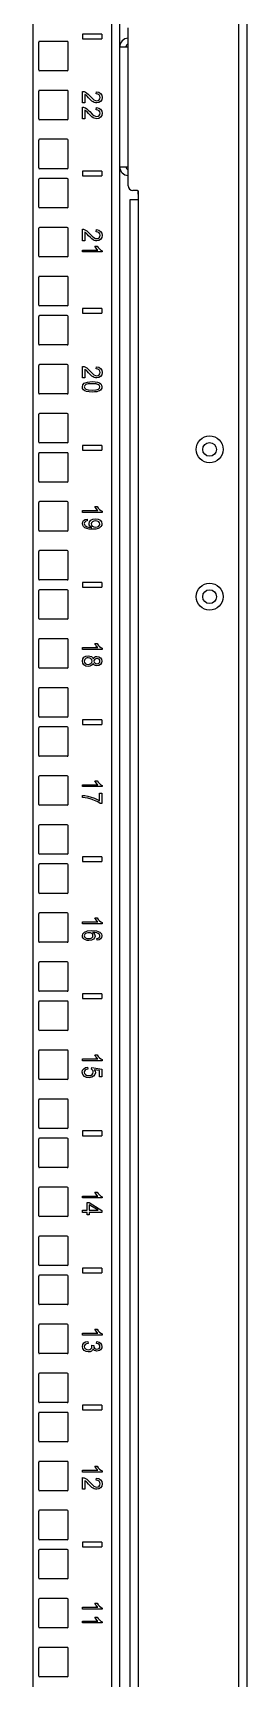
# Model space of a CAD drawing. Extents: x 8 to 102, y 11 to 162.
# Drawn here: x 28.77 to 31.51, y 32.18 to 53.18 of the extents above; entities that cross this region are included whole.
import ezdxf

# ---------------------------------------------------------------- set-up
doc = ezdxf.new("R2010")
doc.units = 0
doc.header["$MEASUREMENT"] = 0
doc.layers.add('TFR-TRI3', color=7, linetype='CONTINUOUS')

msp = doc.modelspace()

# ---------------------------------------------------------------- linework, layer by layer
at = {"layer": 'TFR-TRI3', "color": 113, "linetype": 'CONTINUOUS'}
for p, q in [((31.506, 11.26), (31.506, 107.017)), ((31.397, 104.587), (31.397, 13.694)), ((29.986, 51.23), (29.986, 53.245)), ((30.034, 51.05), (30.006, 51.05)), ((30.006, 51.05), (30.006, 14.56)), ((30.104, 51.05), (30.034, 51.05)), ((30.104, 51.17), (30.046, 51.17)), ((30.106, 51.05), (30.104, 51.05)), ((30.109, 51.052), (30.106, 51.05)), ((30.112, 51.054), (30.109, 51.052)), ((30.114, 51.057), (30.112, 51.054)), ((30.114, 51.16), (30.114, 51.06)), ((30.114, 51.06), (30.114, 14.55)), ((30.114, 51.06), (30.114, 51.057))]:
    msp.add_line(p, q, dxfattribs=at)
at = {"layer": 'TFR-TRI3', "color": 215, "linetype": 'CONTINUOUS'}
for p, q in [((28.768, 105.712), (28.768, 13.903)), ((29.773, 105.712), (29.773, 13.903)), ((29.878, 13.903), (29.878, 105.712)), ((28.843, 52.708), (28.843, 53.063)), ((28.844, 52.708), (28.844, 53.063)), ((29.208, 53.073), (28.853, 53.073)), ((29.218, 52.708), (29.218, 53.063)), ((29.208, 52.698), (28.853, 52.698)), ((28.843, 52.083), (28.843, 52.438)), ((28.844, 52.083), (28.844, 52.438)), ((29.208, 52.448), (28.853, 52.448)), ((29.218, 52.083), (29.218, 52.438)), ((29.208, 52.073), (28.853, 52.073)), ((28.843, 51.458), (28.843, 51.813)), ((28.844, 51.458), (28.844, 51.813)), ((29.208, 51.823), (28.853, 51.823)), ((29.218, 51.458), (29.218, 51.813)), ((28.843, 50.958), (28.843, 51.313)), ((28.844, 50.958), (28.844, 51.313)), ((29.208, 51.448), (28.853, 51.448)), ((29.208, 51.323), (28.853, 51.323)), ((29.218, 50.958), (29.218, 51.313)), ((29.208, 50.948), (28.853, 50.948)), ((28.843, 50.333), (28.843, 50.688)), ((28.844, 50.333), (28.844, 50.688)), ((29.208, 50.698), (28.853, 50.698)), ((29.218, 50.333), (29.218, 50.688)), ((29.208, 50.323), (28.853, 50.323)), ((28.843, 49.708), (28.843, 50.063)), ((28.844, 49.708), (28.844, 50.063)), ((29.208, 50.073), (28.853, 50.073)), ((29.218, 49.708), (29.218, 50.063)), ((28.843, 49.208), (28.843, 49.563)), ((28.844, 49.208), (28.844, 49.563)), ((29.208, 49.698), (28.853, 49.698)), ((29.208, 49.573), (28.853, 49.573)), ((29.218, 49.208), (29.218, 49.563)), ((29.208, 49.198), (28.853, 49.198)), ((28.843, 48.583), (28.843, 48.938)), ((28.844, 48.583), (28.844, 48.938)), ((29.208, 48.948), (28.853, 48.948)), ((29.218, 48.583), (29.218, 48.938)), ((29.208, 48.573), (28.853, 48.573)), ((28.843, 47.958), (28.843, 48.313)), ((28.844, 47.958), (28.844, 48.313)), ((29.208, 48.323), (28.853, 48.323)), ((29.218, 47.958), (29.218, 48.313)), ((29.208, 47.948), (28.853, 47.948)), ((28.843, 47.458), (28.843, 47.813)), ((28.844, 47.458), (28.844, 47.813)), ((29.208, 47.823), (28.853, 47.823)), ((29.218, 47.458), (29.218, 47.813)), ((29.208, 47.448), (28.853, 47.448)), ((28.843, 46.833), (28.843, 47.188)), ((28.844, 46.833), (28.844, 47.188)), ((29.208, 47.198), (28.853, 47.198)), ((29.218, 46.833), (29.218, 47.188)), ((29.208, 46.823), (28.853, 46.823)), ((28.843, 46.208), (28.843, 46.563)), ((28.844, 46.208), (28.844, 46.563)), ((29.208, 46.573), (28.853, 46.573)), ((29.218, 46.208), (29.218, 46.563)), ((28.843, 45.708), (28.843, 46.063)), ((28.844, 45.708), (28.844, 46.063)), ((29.208, 46.198), (28.853, 46.198)), ((29.208, 46.073), (28.853, 46.073)), ((29.218, 45.708), (29.218, 46.063)), ((29.208, 45.698), (28.853, 45.698)), ((28.843, 45.083), (28.843, 45.438)), ((28.844, 45.083), (28.844, 45.438)), ((29.208, 45.448), (28.853, 45.448)), ((29.218, 45.083), (29.218, 45.438)), ((29.208, 45.073), (28.853, 45.073)), ((28.843, 44.458), (28.843, 44.813)), ((28.844, 44.458), (28.844, 44.813)), ((29.208, 44.823), (28.853, 44.823)), ((29.218, 44.458), (29.218, 44.813)), ((28.843, 43.958), (28.843, 44.313)), ((28.844, 43.958), (28.844, 44.313)), ((29.208, 44.448), (28.853, 44.448)), ((29.208, 44.323), (28.853, 44.323)), ((29.218, 43.958), (29.218, 44.313)), ((29.208, 43.948), (28.853, 43.948)), ((28.843, 43.333), (28.843, 43.688)), ((28.844, 43.333), (28.844, 43.688)), ((29.208, 43.698), (28.853, 43.698)), ((29.218, 43.333), (29.218, 43.688)), ((29.208, 43.323), (28.853, 43.323)), ((28.843, 42.708), (28.843, 43.063)), ((28.844, 42.708), (28.844, 43.063)), ((29.208, 43.073), (28.853, 43.073)), ((29.218, 42.708), (29.218, 43.063)), ((29.208, 42.698), (28.853, 42.698)), ((28.843, 42.208), (28.843, 42.563)), ((28.844, 42.208), (28.844, 42.563)), ((29.208, 42.573), (28.853, 42.573)), ((29.218, 42.208), (29.218, 42.563)), ((29.208, 42.198), (28.853, 42.198)), ((28.843, 41.583), (28.843, 41.938)), ((28.844, 41.583), (28.844, 41.938)), ((29.208, 41.948), (28.853, 41.948)), ((29.218, 41.583), (29.218, 41.938)), ((29.208, 41.573), (28.853, 41.573)), ((28.843, 40.958), (28.843, 41.313)), ((28.844, 40.958), (28.844, 41.313)), ((29.208, 41.323), (28.853, 41.323)), ((29.218, 40.958), (29.218, 41.313)), ((28.843, 40.458), (28.843, 40.813)), ((28.844, 40.458), (28.844, 40.813)), ((29.208, 40.948), (28.853, 40.948)), ((29.208, 40.823), (28.853, 40.823)), ((29.218, 40.458), (29.218, 40.813)), ((29.208, 40.448), (28.853, 40.448)), ((28.843, 39.833), (28.843, 40.188)), ((28.844, 39.833), (28.844, 40.188)), ((29.208, 40.198), (28.853, 40.198)), ((29.218, 39.833), (29.218, 40.188)), ((29.208, 39.823), (28.853, 39.823)), ((28.843, 39.208), (28.843, 39.563)), ((28.844, 39.208), (28.844, 39.563)), ((29.208, 39.573), (28.853, 39.573)), ((29.218, 39.208), (29.218, 39.563)), ((28.843, 38.708), (28.843, 39.063)), ((28.844, 38.708), (28.844, 39.063)), ((29.208, 39.198), (28.853, 39.198)), ((29.208, 39.073), (28.853, 39.073)), ((29.218, 38.708), (29.218, 39.063)), ((29.208, 38.698), (28.853, 38.698)), ((28.843, 38.083), (28.843, 38.438)), ((28.844, 38.083), (28.844, 38.438)), ((29.208, 38.448), (28.853, 38.448)), ((29.218, 38.083), (29.218, 38.438)), ((29.208, 38.073), (28.853, 38.073)), ((28.843, 37.458), (28.843, 37.813)), ((28.844, 37.458), (28.844, 37.813)), ((29.208, 37.823), (28.853, 37.823)), ((29.218, 37.458), (29.218, 37.813)), ((29.208, 37.448), (28.853, 37.448)), ((28.843, 36.958), (28.843, 37.313)), ((28.844, 36.958), (28.844, 37.313)), ((29.208, 37.323), (28.853, 37.323)), ((29.218, 36.958), (29.218, 37.313)), ((29.208, 36.948), (28.853, 36.948)), ((28.843, 36.333), (28.843, 36.688)), ((28.844, 36.333), (28.844, 36.688)), ((29.208, 36.698), (28.853, 36.698)), ((29.218, 36.333), (29.218, 36.688)), ((29.208, 36.323), (28.853, 36.323)), ((28.843, 35.708), (28.843, 36.063)), ((28.844, 35.708), (28.844, 36.063)), ((29.208, 36.073), (28.853, 36.073)), ((29.218, 35.708), (29.218, 36.063)), ((28.843, 35.208), (28.843, 35.563)), ((28.844, 35.208), (28.844, 35.563)), ((29.208, 35.698), (28.853, 35.698)), ((29.208, 35.573), (28.853, 35.573)), ((29.218, 35.208), (29.218, 35.563)), ((29.208, 35.198), (28.853, 35.198)), ((28.843, 34.583), (28.843, 34.938)), ((28.844, 34.583), (28.844, 34.938)), ((29.208, 34.948), (28.853, 34.948)), ((29.218, 34.583), (29.218, 34.938)), ((29.208, 34.573), (28.853, 34.573)), ((28.843, 33.958), (28.843, 34.313)), ((28.844, 33.958), (28.844, 34.313)), ((29.208, 34.323), (28.853, 34.323)), ((29.218, 33.958), (29.218, 34.313)), ((28.843, 33.458), (28.843, 33.813)), ((28.844, 33.458), (28.844, 33.813)), ((29.208, 33.948), (28.853, 33.948)), ((29.208, 33.823), (28.853, 33.823)), ((29.218, 33.458), (29.218, 33.813)), ((29.208, 33.448), (28.853, 33.448)), ((28.843, 32.833), (28.843, 33.188)), ((28.844, 32.833), (28.844, 33.188)), ((29.208, 33.198), (28.853, 33.198)), ((29.218, 32.833), (29.218, 33.188)), ((29.208, 32.823), (28.853, 32.823)), ((28.843, 32.208), (28.843, 32.563)), ((28.844, 32.208), (28.844, 32.563)), ((29.208, 32.573), (28.853, 32.573)), ((29.218, 32.208), (29.218, 32.563)), ((29.208, 32.198), (28.853, 32.198))]:
    msp.add_line(p, q, dxfattribs=at)
at = {"layer": 'TFR-TRI3', "color": 3, "linetype": 'CONTINUOUS'}
for p, q in [((29.401, 53.165), (29.401, 53.105)), ((29.651, 53.165), (29.401, 53.165)), ((29.651, 53.165), (29.651, 53.105)), ((29.401, 53.105), (29.651, 53.105)), ((29.402, 52.287), (29.402, 52.435)), ((29.402, 52.435), (29.413, 52.434)), ((29.413, 52.434), (29.423, 52.432)), ((29.423, 52.432), (29.44, 52.425)), ((29.431, 52.397), (29.431, 52.287)), ((29.44, 52.392), (29.431, 52.397)), ((29.44, 52.425), (29.456, 52.414)), ((29.448, 52.385), (29.44, 52.392)), ((29.46, 52.374), (29.448, 52.385)), ((29.456, 52.414), (29.474, 52.398)), ((29.479, 52.353), (29.46, 52.374)), ((29.474, 52.398), (29.494, 52.378)), ((29.504, 52.328), (29.479, 52.353)), ((29.494, 52.378), (29.524, 52.347)), ((29.523, 52.311), (29.504, 52.328)), ((29.539, 52.3), (29.523, 52.311)), ((29.524, 52.347), (29.547, 52.328)), ((29.553, 52.292), (29.539, 52.3)), ((29.547, 52.328), (29.566, 52.318)), ((29.568, 52.288), (29.553, 52.292)), ((29.566, 52.318), (29.583, 52.315)), ((29.577, 52.402), (29.58, 52.43)), ((29.598, 52.398), (29.577, 52.402)), ((29.58, 52.43), (29.611, 52.423)), ((29.583, 52.315), (29.6, 52.318)), ((29.61, 52.292), (29.583, 52.287)), ((29.613, 52.389), (29.598, 52.398)), ((29.6, 52.318), (29.614, 52.327)), ((29.632, 52.306), (29.61, 52.292)), ((29.611, 52.423), (29.634, 52.408)), ((29.623, 52.375), (29.613, 52.389)), ((29.614, 52.327), (29.624, 52.34)), ((29.627, 52.358), (29.623, 52.375)), ((29.624, 52.34), (29.627, 52.358)), ((29.647, 52.328), (29.632, 52.306)), ((29.634, 52.408), (29.647, 52.386)), ((29.647, 52.386), (29.652, 52.357)), ((29.652, 52.357), (29.647, 52.328)), ((29.431, 52.287), (29.402, 52.287)), ((29.402, 52.085), (29.402, 52.234)), ((29.402, 52.234), (29.413, 52.233)), ((29.431, 52.085), (29.402, 52.085)), ((29.413, 52.233), (29.423, 52.23)), ((29.423, 52.23), (29.44, 52.223)), ((29.44, 52.19), (29.431, 52.195)), ((29.431, 52.195), (29.431, 52.085)), ((29.44, 52.223), (29.456, 52.212)), ((29.448, 52.184), (29.44, 52.19)), ((29.46, 52.172), (29.448, 52.184)), ((29.456, 52.212), (29.474, 52.197)), ((29.479, 52.152), (29.46, 52.172)), ((29.474, 52.197), (29.494, 52.176)), ((29.504, 52.126), (29.479, 52.152)), ((29.494, 52.176), (29.524, 52.145)), ((29.523, 52.109), (29.504, 52.126)), ((29.539, 52.098), (29.523, 52.109)), ((29.524, 52.145), (29.547, 52.127)), ((29.553, 52.091), (29.539, 52.098)), ((29.547, 52.127), (29.566, 52.117)), ((29.568, 52.087), (29.553, 52.091)), ((29.566, 52.117), (29.583, 52.114)), ((29.583, 52.287), (29.568, 52.288)), ((29.583, 52.085), (29.568, 52.087)), ((29.577, 52.2), (29.58, 52.228)), ((29.598, 52.197), (29.577, 52.2)), ((29.58, 52.228), (29.611, 52.221)), ((29.583, 52.114), (29.6, 52.117)), ((29.61, 52.09), (29.583, 52.085)), ((29.613, 52.188), (29.598, 52.197)), ((29.6, 52.117), (29.614, 52.126)), ((29.632, 52.104), (29.61, 52.09)), ((29.611, 52.221), (29.634, 52.206)), ((29.623, 52.174), (29.613, 52.188)), ((29.614, 52.126), (29.624, 52.139)), ((29.627, 52.156), (29.623, 52.174)), ((29.624, 52.139), (29.627, 52.156)), ((29.647, 52.127), (29.632, 52.104)), ((29.634, 52.206), (29.647, 52.184)), ((29.647, 52.184), (29.652, 52.155)), ((29.652, 52.155), (29.647, 52.127)), ((29.651, 51.415), (29.401, 51.415)), ((29.401, 51.415), (29.401, 51.355)), ((29.401, 51.355), (29.651, 51.355)), ((29.651, 51.415), (29.651, 51.355)), ((29.402, 50.675), (29.413, 50.674)), ((29.402, 50.527), (29.402, 50.675)), ((29.413, 50.674), (29.423, 50.672)), ((29.423, 50.672), (29.44, 50.665)), ((29.431, 50.637), (29.431, 50.527)), ((29.44, 50.632), (29.431, 50.637)), ((29.44, 50.665), (29.456, 50.654)), ((29.448, 50.625), (29.44, 50.632)), ((29.46, 50.614), (29.448, 50.625)), ((29.456, 50.654), (29.474, 50.638)), ((29.479, 50.593), (29.46, 50.614)), ((29.474, 50.638), (29.494, 50.618)), ((29.494, 50.618), (29.524, 50.587)), ((29.577, 50.642), (29.58, 50.67)), ((29.598, 50.638), (29.577, 50.642)), ((29.58, 50.67), (29.611, 50.663)), ((29.613, 50.629), (29.598, 50.638)), ((29.611, 50.663), (29.634, 50.648)), ((29.623, 50.615), (29.613, 50.629)), ((29.627, 50.598), (29.623, 50.615)), ((29.634, 50.648), (29.647, 50.626)), ((29.647, 50.626), (29.652, 50.597)), ((29.431, 50.527), (29.402, 50.527)), ((29.402, 50.385), (29.402, 50.41)), ((29.402, 50.41), (29.597, 50.41)), ((29.504, 50.568), (29.479, 50.593)), ((29.523, 50.551), (29.504, 50.568)), ((29.539, 50.54), (29.523, 50.551)), ((29.524, 50.587), (29.547, 50.568)), ((29.553, 50.532), (29.539, 50.54)), ((29.547, 50.568), (29.566, 50.558)), ((29.568, 50.528), (29.553, 50.532)), ((29.56, 50.461), (29.589, 50.461)), ((29.566, 50.448), (29.56, 50.461)), ((29.566, 50.558), (29.583, 50.555)), ((29.576, 50.434), (29.566, 50.448)), ((29.583, 50.527), (29.568, 50.528)), ((29.586, 50.421), (29.576, 50.434)), ((29.583, 50.555), (29.6, 50.558)), ((29.61, 50.532), (29.583, 50.527)), ((29.597, 50.41), (29.586, 50.421)), ((29.589, 50.461), (29.603, 50.441)), ((29.6, 50.558), (29.614, 50.567)), ((29.603, 50.441), (29.619, 50.424)), ((29.632, 50.546), (29.61, 50.532)), ((29.614, 50.567), (29.624, 50.58)), ((29.619, 50.424), (29.636, 50.41)), ((29.624, 50.58), (29.627, 50.598)), ((29.647, 50.568), (29.632, 50.546)), ((29.636, 50.41), (29.652, 50.401)), ((29.652, 50.597), (29.647, 50.568)), ((29.652, 50.401), (29.652, 50.385)), ((29.652, 50.385), (29.402, 50.385)), ((29.651, 49.665), (29.401, 49.665)), ((29.401, 49.665), (29.401, 49.605)), ((29.401, 49.605), (29.651, 49.605)), ((29.651, 49.665), (29.651, 49.605)), ((29.402, 48.777), (29.402, 48.925)), ((29.402, 48.925), (29.413, 48.924)), ((29.431, 48.777), (29.402, 48.777)), ((29.413, 48.924), (29.423, 48.922)), ((29.423, 48.922), (29.44, 48.915)), ((29.425, 48.71), (29.465, 48.725)), ((29.44, 48.882), (29.431, 48.887)), ((29.431, 48.887), (29.431, 48.777)), ((29.44, 48.915), (29.456, 48.904)), ((29.448, 48.875), (29.44, 48.882)), ((29.46, 48.864), (29.448, 48.875)), ((29.456, 48.904), (29.474, 48.888)), ((29.479, 48.843), (29.46, 48.864)), ((29.465, 48.725), (29.525, 48.73)), ((29.474, 48.888), (29.494, 48.868)), ((29.504, 48.818), (29.479, 48.843)), ((29.494, 48.868), (29.524, 48.837)), ((29.523, 48.801), (29.504, 48.818)), ((29.539, 48.79), (29.523, 48.801)), ((29.524, 48.837), (29.547, 48.818)), ((29.525, 48.73), (29.564, 48.728)), ((29.553, 48.782), (29.539, 48.79)), ((29.547, 48.818), (29.566, 48.808)), ((29.568, 48.778), (29.553, 48.782)), ((29.564, 48.728), (29.595, 48.723)), ((29.566, 48.808), (29.583, 48.805)), ((29.583, 48.777), (29.568, 48.778)), ((29.577, 48.892), (29.58, 48.92)), ((29.598, 48.888), (29.577, 48.892)), ((29.58, 48.92), (29.611, 48.913)), ((29.583, 48.805), (29.6, 48.808)), ((29.61, 48.782), (29.583, 48.777)), ((29.595, 48.723), (29.618, 48.713)), ((29.613, 48.879), (29.598, 48.888)), ((29.6, 48.808), (29.614, 48.817)), ((29.632, 48.796), (29.61, 48.782)), ((29.611, 48.913), (29.634, 48.898)), ((29.623, 48.865), (29.613, 48.879)), ((29.614, 48.817), (29.624, 48.83)), ((29.627, 48.848), (29.623, 48.865)), ((29.624, 48.83), (29.627, 48.848)), ((29.647, 48.818), (29.632, 48.796)), ((29.634, 48.898), (29.647, 48.876)), ((29.647, 48.876), (29.652, 48.847)), ((29.652, 48.847), (29.647, 48.818)), ((29.4, 48.663), (29.406, 48.69)), ((29.403, 48.643), (29.4, 48.663)), ((29.414, 48.626), (29.403, 48.643)), ((29.406, 48.69), (29.425, 48.71)), ((29.432, 48.613), (29.414, 48.626)), ((29.43, 48.679), (29.425, 48.663)), ((29.425, 48.663), (29.43, 48.647)), ((29.445, 48.692), (29.43, 48.679)), ((29.43, 48.647), (29.445, 48.634)), ((29.455, 48.604), (29.432, 48.613)), ((29.475, 48.701), (29.445, 48.692)), ((29.445, 48.634), (29.475, 48.625)), ((29.486, 48.598), (29.455, 48.604)), ((29.525, 48.704), (29.475, 48.701)), ((29.475, 48.625), (29.525, 48.622)), ((29.525, 48.597), (29.486, 48.598)), ((29.576, 48.701), (29.525, 48.704)), ((29.525, 48.622), (29.575, 48.625)), ((29.557, 48.598), (29.525, 48.597)), ((29.583, 48.601), (29.557, 48.598)), ((29.575, 48.625), (29.605, 48.634)), ((29.607, 48.691), (29.576, 48.701)), ((29.602, 48.607), (29.583, 48.601)), ((29.619, 48.614), (29.602, 48.607)), ((29.605, 48.634), (29.62, 48.647)), ((29.621, 48.679), (29.607, 48.691)), ((29.618, 48.713), (29.635, 48.7)), ((29.632, 48.623), (29.619, 48.614)), ((29.62, 48.647), (29.625, 48.664)), ((29.625, 48.664), (29.621, 48.679)), ((29.642, 48.634), (29.632, 48.623)), ((29.635, 48.7), (29.646, 48.684)), ((29.648, 48.648), (29.642, 48.634)), ((29.646, 48.684), (29.65, 48.663)), ((29.65, 48.663), (29.648, 48.648)), ((29.401, 47.915), (29.401, 47.855)), ((29.651, 47.915), (29.401, 47.915)), ((29.651, 47.915), (29.651, 47.855)), ((29.401, 47.855), (29.651, 47.855)), ((29.402, 47.085), (29.597, 47.085)), ((29.402, 47.06), (29.402, 47.085)), ((29.652, 47.06), (29.402, 47.06)), ((29.566, 47.123), (29.56, 47.136)), ((29.56, 47.136), (29.589, 47.136)), ((29.576, 47.109), (29.566, 47.123)), ((29.586, 47.096), (29.576, 47.109)), ((29.597, 47.085), (29.586, 47.096)), ((29.589, 47.136), (29.603, 47.116)), ((29.603, 47.116), (29.619, 47.099)), ((29.619, 47.099), (29.636, 47.085)), ((29.636, 47.085), (29.652, 47.076)), ((29.652, 47.076), (29.652, 47.06)), ((29.4, 46.918), (29.404, 46.94)), ((29.404, 46.897), (29.4, 46.918)), ((29.404, 46.94), (29.416, 46.957)), ((29.414, 46.879), (29.404, 46.897)), ((29.432, 46.864), (29.414, 46.879)), ((29.416, 46.957), (29.435, 46.97)), ((29.427, 46.93), (29.425, 46.918)), ((29.425, 46.918), (29.426, 46.907)), ((29.426, 46.907), (29.431, 46.897)), ((29.434, 46.94), (29.427, 46.93)), ((29.431, 46.897), (29.438, 46.89)), ((29.457, 46.854), (29.432, 46.864)), ((29.446, 46.947), (29.434, 46.94)), ((29.435, 46.97), (29.461, 46.976)), ((29.438, 46.89), (29.448, 46.883)), ((29.463, 46.952), (29.446, 46.947)), ((29.448, 46.883), (29.46, 46.878)), ((29.489, 46.847), (29.457, 46.854)), ((29.46, 46.878), (29.477, 46.874)), ((29.461, 46.976), (29.463, 46.952)), ((29.477, 46.874), (29.495, 46.871)), ((29.487, 46.919), (29.493, 46.942)), ((29.489, 46.904), (29.487, 46.919)), ((29.496, 46.891), (29.489, 46.904)), ((29.531, 46.845), (29.489, 46.847)), ((29.493, 46.942), (29.509, 46.962)), ((29.495, 46.871), (29.513, 46.87)), ((29.506, 46.879), (29.496, 46.891)), ((29.519, 46.87), (29.506, 46.879)), ((29.509, 46.962), (29.535, 46.975)), ((29.513, 46.87), (29.516, 46.87)), ((29.517, 46.929), (29.514, 46.913)), ((29.514, 46.913), (29.517, 46.897)), ((29.516, 46.87), (29.519, 46.87)), ((29.528, 46.942), (29.517, 46.929)), ((29.517, 46.897), (29.528, 46.884)), ((29.545, 46.951), (29.528, 46.942)), ((29.528, 46.884), (29.546, 46.876)), ((29.571, 46.847), (29.531, 46.845)), ((29.535, 46.975), (29.567, 46.979)), ((29.566, 46.954), (29.545, 46.951)), ((29.546, 46.876), (29.569, 46.873)), ((29.59, 46.951), (29.566, 46.954)), ((29.567, 46.979), (29.601, 46.975)), ((29.569, 46.873), (29.592, 46.876)), ((29.6, 46.854), (29.571, 46.847)), ((29.609, 46.941), (29.59, 46.951)), ((29.592, 46.876), (29.61, 46.884)), ((29.621, 46.864), (29.6, 46.854)), ((29.601, 46.975), (29.627, 46.961)), ((29.621, 46.928), (29.609, 46.941)), ((29.61, 46.884), (29.621, 46.897)), ((29.625, 46.912), (29.621, 46.928)), ((29.621, 46.897), (29.625, 46.912)), ((29.637, 46.879), (29.621, 46.864)), ((29.627, 46.961), (29.644, 46.94)), ((29.647, 46.896), (29.637, 46.879)), ((29.644, 46.94), (29.65, 46.915)), ((29.65, 46.915), (29.647, 46.896)), ((29.401, 46.165), (29.401, 46.105)), ((29.651, 46.165), (29.401, 46.165)), ((29.401, 46.105), (29.651, 46.105)), ((29.651, 46.165), (29.651, 46.105)), ((29.566, 45.373), (29.56, 45.386)), ((29.56, 45.386), (29.589, 45.386)), ((29.576, 45.359), (29.566, 45.373)), ((29.589, 45.386), (29.603, 45.366)), ((29.603, 45.366), (29.619, 45.349)), ((29.4, 45.162), (29.405, 45.19)), ((29.405, 45.135), (29.4, 45.162)), ((29.402, 45.31), (29.402, 45.335)), ((29.402, 45.335), (29.597, 45.335)), ((29.652, 45.31), (29.402, 45.31)), ((29.405, 45.19), (29.421, 45.211)), ((29.421, 45.211), (29.445, 45.225)), ((29.426, 45.173), (29.425, 45.162)), ((29.425, 45.162), (29.428, 45.146)), ((29.431, 45.184), (29.426, 45.173)), ((29.439, 45.193), (29.431, 45.184)), ((29.45, 45.199), (29.439, 45.193)), ((29.445, 45.225), (29.475, 45.23)), ((29.462, 45.203), (29.45, 45.199)), ((29.475, 45.204), (29.462, 45.203)), ((29.475, 45.23), (29.497, 45.227)), ((29.494, 45.201), (29.475, 45.204)), ((29.51, 45.192), (29.494, 45.201)), ((29.497, 45.227), (29.515, 45.22)), ((29.52, 45.179), (29.51, 45.192)), ((29.515, 45.22), (29.528, 45.207)), ((29.524, 45.163), (29.52, 45.179)), ((29.52, 45.146), (29.524, 45.163)), ((29.528, 45.207), (29.537, 45.191)), ((29.537, 45.191), (29.545, 45.204)), ((29.545, 45.204), (29.556, 45.214)), ((29.551, 45.176), (29.548, 45.162)), ((29.548, 45.162), (29.551, 45.149)), ((29.559, 45.187), (29.551, 45.176)), ((29.556, 45.214), (29.57, 45.22)), ((29.572, 45.193), (29.559, 45.187)), ((29.57, 45.22), (29.587, 45.221)), ((29.588, 45.196), (29.572, 45.193)), ((29.586, 45.346), (29.576, 45.359)), ((29.597, 45.335), (29.586, 45.346)), ((29.587, 45.221), (29.611, 45.217)), ((29.602, 45.193), (29.588, 45.196)), ((29.614, 45.186), (29.602, 45.193)), ((29.611, 45.217), (29.632, 45.205)), ((29.622, 45.176), (29.614, 45.186)), ((29.619, 45.349), (29.636, 45.335)), ((29.625, 45.163), (29.622, 45.176)), ((29.622, 45.15), (29.625, 45.163)), ((29.632, 45.205), (29.645, 45.187)), ((29.636, 45.335), (29.652, 45.326)), ((29.645, 45.187), (29.65, 45.163)), ((29.65, 45.163), (29.645, 45.139)), ((29.652, 45.326), (29.652, 45.31)), ((29.421, 45.114), (29.405, 45.135)), ((29.445, 45.1), (29.421, 45.114)), ((29.428, 45.146), (29.438, 45.132)), ((29.438, 45.132), (29.454, 45.124)), ((29.474, 45.095), (29.445, 45.1)), ((29.454, 45.124), (29.474, 45.121)), ((29.474, 45.121), (29.493, 45.124)), ((29.495, 45.098), (29.474, 45.095)), ((29.493, 45.124), (29.51, 45.133)), ((29.513, 45.105), (29.495, 45.098)), ((29.51, 45.133), (29.52, 45.146)), ((29.527, 45.117), (29.513, 45.105)), ((29.537, 45.134), (29.527, 45.117)), ((29.545, 45.12), (29.537, 45.134)), ((29.556, 45.111), (29.545, 45.12)), ((29.551, 45.149), (29.559, 45.139)), ((29.57, 45.105), (29.556, 45.111)), ((29.559, 45.139), (29.571, 45.132)), ((29.586, 45.104), (29.57, 45.105)), ((29.571, 45.132), (29.586, 45.129)), ((29.586, 45.129), (29.601, 45.132)), ((29.611, 45.108), (29.586, 45.104)), ((29.601, 45.132), (29.614, 45.139)), ((29.631, 45.12), (29.611, 45.108)), ((29.614, 45.139), (29.622, 45.15)), ((29.645, 45.139), (29.631, 45.12)), ((29.401, 44.415), (29.401, 44.355)), ((29.651, 44.415), (29.401, 44.415)), ((29.401, 44.355), (29.651, 44.355)), ((29.651, 44.415), (29.651, 44.355)), ((29.402, 43.585), (29.597, 43.585)), ((29.402, 43.56), (29.402, 43.585)), ((29.652, 43.56), (29.402, 43.56)), ((29.566, 43.623), (29.56, 43.636)), ((29.56, 43.636), (29.589, 43.636)), ((29.576, 43.609), (29.566, 43.623)), ((29.586, 43.596), (29.576, 43.609)), ((29.597, 43.585), (29.586, 43.596)), ((29.589, 43.636), (29.603, 43.616)), ((29.603, 43.616), (29.619, 43.599)), ((29.619, 43.599), (29.636, 43.585)), ((29.62, 43.477), (29.65, 43.477)), ((29.62, 43.377), (29.62, 43.477)), ((29.636, 43.585), (29.652, 43.576)), ((29.65, 43.477), (29.65, 43.345)), ((29.652, 43.576), (29.652, 43.56)), ((29.4, 43.449), (29.433, 43.446)), ((29.4, 43.423), (29.4, 43.449)), ((29.436, 43.419), (29.4, 43.423)), ((29.433, 43.446), (29.472, 43.439)), ((29.469, 43.413), (29.436, 43.419)), ((29.514, 43.401), (29.469, 43.413)), ((29.472, 43.439), (29.514, 43.428)), ((29.514, 43.428), (29.554, 43.413)), ((29.557, 43.384), (29.514, 43.401)), ((29.554, 43.413), (29.59, 43.396)), ((29.596, 43.365), (29.557, 43.384)), ((29.59, 43.396), (29.62, 43.377)), ((29.626, 43.345), (29.596, 43.365)), ((29.65, 43.345), (29.626, 43.345)), ((29.401, 42.665), (29.401, 42.605)), ((29.651, 42.665), (29.401, 42.665)), ((29.651, 42.665), (29.651, 42.605)), ((29.401, 42.605), (29.651, 42.605)), ((29.402, 41.81), (29.402, 41.835)), ((29.402, 41.835), (29.597, 41.835)), ((29.652, 41.81), (29.402, 41.81)), ((29.56, 41.886), (29.589, 41.886)), ((29.566, 41.873), (29.56, 41.886)), ((29.576, 41.859), (29.566, 41.873)), ((29.586, 41.846), (29.576, 41.859)), ((29.597, 41.835), (29.586, 41.846)), ((29.589, 41.886), (29.603, 41.866)), ((29.603, 41.866), (29.619, 41.849)), ((29.619, 41.849), (29.636, 41.835)), ((29.636, 41.835), (29.652, 41.826)), ((29.652, 41.826), (29.652, 41.81)), ((29.4, 41.656), (29.407, 41.683)), ((29.403, 41.64), (29.4, 41.656)), ((29.41, 41.625), (29.403, 41.64)), ((29.407, 41.683), (29.427, 41.704)), ((29.423, 41.613), (29.41, 41.625)), ((29.441, 41.603), (29.423, 41.613)), ((29.426, 41.667), (29.425, 41.656)), ((29.425, 41.656), (29.428, 41.643)), ((29.432, 41.676), (29.426, 41.667)), ((29.427, 41.704), (29.464, 41.718)), ((29.428, 41.643), (29.44, 41.631)), ((29.441, 41.684), (29.432, 41.676)), ((29.44, 41.631), (29.458, 41.623)), ((29.454, 41.691), (29.441, 41.684)), ((29.461, 41.598), (29.441, 41.603)), ((29.468, 41.695), (29.454, 41.691)), ((29.458, 41.623), (29.482, 41.62)), ((29.484, 41.596), (29.461, 41.598)), ((29.464, 41.718), (29.519, 41.723)), ((29.483, 41.696), (29.468, 41.695)), ((29.482, 41.62), (29.504, 41.623)), ((29.505, 41.693), (29.483, 41.696)), ((29.515, 41.6), (29.484, 41.596)), ((29.504, 41.623), (29.522, 41.631)), ((29.522, 41.685), (29.505, 41.693)), ((29.541, 41.612), (29.515, 41.6)), ((29.519, 41.723), (29.58, 41.718)), ((29.533, 41.672), (29.522, 41.685)), ((29.522, 41.631), (29.533, 41.643)), ((29.563, 41.698), (29.53, 41.7)), ((29.53, 41.7), (29.545, 41.69)), ((29.536, 41.657), (29.533, 41.672)), ((29.533, 41.643), (29.536, 41.657)), ((29.557, 41.631), (29.541, 41.612)), ((29.545, 41.69), (29.555, 41.679)), ((29.555, 41.679), (29.561, 41.666)), ((29.563, 41.653), (29.557, 41.631)), ((29.561, 41.666), (29.563, 41.653)), ((29.587, 41.693), (29.563, 41.698)), ((29.58, 41.718), (29.622, 41.702)), ((29.604, 41.685), (29.587, 41.693)), ((29.587, 41.623), (29.602, 41.626)), ((29.589, 41.599), (29.587, 41.623)), ((29.614, 41.605), (29.589, 41.599)), ((29.602, 41.626), (29.612, 41.632)), ((29.617, 41.675), (29.604, 41.685)), ((29.612, 41.632), (29.622, 41.642)), ((29.634, 41.617), (29.614, 41.605)), ((29.623, 41.666), (29.617, 41.675)), ((29.622, 41.702), (29.643, 41.681)), ((29.622, 41.642), (29.625, 41.655)), ((29.625, 41.655), (29.623, 41.666)), ((29.646, 41.633), (29.634, 41.617)), ((29.643, 41.681), (29.65, 41.654)), ((29.65, 41.654), (29.646, 41.633)), ((29.401, 40.915), (29.401, 40.855)), ((29.651, 40.915), (29.401, 40.915)), ((29.401, 40.855), (29.651, 40.855)), ((29.651, 40.915), (29.651, 40.855)), ((29.56, 40.136), (29.589, 40.136)), ((29.566, 40.123), (29.56, 40.136)), ((29.576, 40.109), (29.566, 40.123)), ((29.589, 40.136), (29.603, 40.116)), ((29.603, 40.116), (29.619, 40.099)), ((29.398, 39.915), (29.402, 39.94)), ((29.405, 39.885), (29.398, 39.915)), ((29.402, 40.06), (29.402, 40.085)), ((29.402, 40.085), (29.597, 40.085)), ((29.652, 40.06), (29.402, 40.06)), ((29.402, 39.94), (29.417, 39.96)), ((29.417, 39.96), (29.439, 39.974)), ((29.426, 39.929), (29.423, 39.915)), ((29.423, 39.915), (29.427, 39.898)), ((29.435, 39.941), (29.426, 39.929)), ((29.449, 39.949), (29.435, 39.941)), ((29.439, 39.974), (29.467, 39.981)), ((29.47, 39.954), (29.449, 39.949)), ((29.467, 39.981), (29.47, 39.954)), ((29.516, 39.953), (29.52, 39.976)), ((29.526, 39.946), (29.516, 39.953)), ((29.52, 39.976), (29.648, 39.956)), ((29.533, 39.937), (29.526, 39.946)), ((29.538, 39.927), (29.533, 39.937)), ((29.536, 39.898), (29.54, 39.915)), ((29.54, 39.915), (29.538, 39.927)), ((29.618, 39.936), (29.551, 39.947)), ((29.551, 39.947), (29.563, 39.928)), ((29.567, 39.909), (29.561, 39.884)), ((29.563, 39.928), (29.567, 39.909)), ((29.586, 40.096), (29.576, 40.109)), ((29.597, 40.085), (29.586, 40.096)), ((29.618, 39.855), (29.618, 39.936)), ((29.619, 40.099), (29.636, 40.085)), ((29.636, 40.085), (29.652, 40.076)), ((29.648, 39.956), (29.648, 39.855)), ((29.652, 40.076), (29.652, 40.06)), ((29.428, 39.861), (29.405, 39.885)), ((29.427, 39.898), (29.439, 39.884)), ((29.455, 39.849), (29.428, 39.861)), ((29.439, 39.884), (29.459, 39.875)), ((29.486, 39.845), (29.455, 39.849)), ((29.459, 39.875), (29.484, 39.872)), ((29.484, 39.872), (29.507, 39.875)), ((29.519, 39.85), (29.486, 39.845)), ((29.507, 39.875), (29.525, 39.884)), ((29.544, 39.863), (29.519, 39.85)), ((29.525, 39.884), (29.536, 39.898)), ((29.561, 39.884), (29.544, 39.863)), ((29.648, 39.855), (29.618, 39.855)), ((29.651, 39.165), (29.401, 39.165)), ((29.401, 39.165), (29.401, 39.105)), ((29.401, 39.105), (29.651, 39.105)), ((29.651, 39.165), (29.651, 39.105)), ((29.402, 38.335), (29.597, 38.335)), ((29.402, 38.31), (29.402, 38.335)), ((29.652, 38.31), (29.402, 38.31)), ((29.461, 38.25), (29.489, 38.25)), ((29.461, 38.153), (29.461, 38.25)), ((29.489, 38.25), (29.651, 38.148)), ((29.602, 38.153), (29.489, 38.223)), ((29.489, 38.223), (29.489, 38.153)), ((29.56, 38.386), (29.589, 38.386)), ((29.566, 38.373), (29.56, 38.386)), ((29.576, 38.359), (29.566, 38.373)), ((29.586, 38.346), (29.576, 38.359)), ((29.597, 38.335), (29.586, 38.346)), ((29.589, 38.386), (29.603, 38.366)), ((29.603, 38.366), (29.619, 38.349)), ((29.619, 38.349), (29.636, 38.335)), ((29.636, 38.335), (29.652, 38.326)), ((29.652, 38.326), (29.652, 38.31)), ((29.401, 38.125), (29.401, 38.153)), ((29.401, 38.153), (29.461, 38.153)), ((29.461, 38.125), (29.401, 38.125)), ((29.461, 38.095), (29.461, 38.125)), ((29.489, 38.095), (29.461, 38.095)), ((29.489, 38.153), (29.602, 38.153)), ((29.489, 38.125), (29.489, 38.095)), ((29.651, 38.125), (29.489, 38.125)), ((29.651, 38.148), (29.651, 38.125)), ((29.401, 37.415), (29.401, 37.355)), ((29.651, 37.415), (29.401, 37.415)), ((29.651, 37.415), (29.651, 37.355)), ((29.401, 37.355), (29.651, 37.355)), ((29.402, 36.585), (29.597, 36.585)), ((29.402, 36.56), (29.402, 36.585)), ((29.652, 36.56), (29.402, 36.56)), ((29.56, 36.636), (29.589, 36.636)), ((29.566, 36.623), (29.56, 36.636)), ((29.576, 36.609), (29.566, 36.623)), ((29.586, 36.596), (29.576, 36.609)), ((29.597, 36.585), (29.586, 36.596)), ((29.589, 36.636), (29.603, 36.616)), ((29.603, 36.616), (29.619, 36.599)), ((29.619, 36.599), (29.636, 36.585)), ((29.636, 36.585), (29.652, 36.576)), ((29.652, 36.576), (29.652, 36.56)), ((29.4, 36.414), (29.405, 36.438)), ((29.405, 36.387), (29.4, 36.414)), ((29.405, 36.438), (29.419, 36.459)), ((29.422, 36.365), (29.405, 36.387)), ((29.419, 36.459), (29.441, 36.473)), ((29.447, 36.35), (29.422, 36.365)), ((29.427, 36.428), (29.425, 36.414)), ((29.425, 36.414), (29.428, 36.397)), ((29.436, 36.439), (29.427, 36.428)), ((29.428, 36.397), (29.439, 36.384)), ((29.451, 36.448), (29.436, 36.439)), ((29.439, 36.384), (29.456, 36.375)), ((29.441, 36.473), (29.469, 36.479)), ((29.476, 36.345), (29.447, 36.35)), ((29.473, 36.454), (29.451, 36.448)), ((29.456, 36.375), (29.476, 36.372)), ((29.469, 36.479), (29.473, 36.454)), ((29.476, 36.372), (29.495, 36.375)), ((29.498, 36.348), (29.476, 36.345)), ((29.495, 36.375), (29.51, 36.383)), ((29.516, 36.355), (29.498, 36.348)), ((29.51, 36.383), (29.52, 36.396)), ((29.529, 36.367), (29.516, 36.355)), ((29.522, 36.42), (29.52, 36.429)), ((29.52, 36.429), (29.546, 36.427)), ((29.52, 36.396), (29.523, 36.412)), ((29.523, 36.412), (29.522, 36.42)), ((29.537, 36.383), (29.529, 36.367)), ((29.546, 36.371), (29.537, 36.383)), ((29.546, 36.427), (29.546, 36.424)), ((29.546, 36.424), (29.546, 36.423)), ((29.546, 36.423), (29.548, 36.407)), ((29.557, 36.362), (29.546, 36.371)), ((29.548, 36.407), (29.556, 36.394)), ((29.556, 36.394), (29.569, 36.384)), ((29.571, 36.357), (29.557, 36.362)), ((29.569, 36.384), (29.587, 36.381)), ((29.586, 36.355), (29.571, 36.357)), ((29.581, 36.451), (29.586, 36.476)), ((29.6, 36.447), (29.581, 36.451)), ((29.586, 36.476), (29.613, 36.469)), ((29.602, 36.357), (29.586, 36.355)), ((29.587, 36.381), (29.602, 36.383)), ((29.614, 36.439), (29.6, 36.447)), ((29.602, 36.383), (29.614, 36.39)), ((29.618, 36.363), (29.602, 36.357)), ((29.613, 36.469), (29.633, 36.455)), ((29.622, 36.428), (29.614, 36.439)), ((29.614, 36.39), (29.622, 36.401)), ((29.631, 36.372), (29.618, 36.363)), ((29.625, 36.414), (29.622, 36.428)), ((29.622, 36.401), (29.625, 36.414)), ((29.641, 36.384), (29.631, 36.372)), ((29.633, 36.455), (29.646, 36.437)), ((29.648, 36.399), (29.641, 36.384)), ((29.646, 36.437), (29.65, 36.415)), ((29.65, 36.415), (29.648, 36.399)), ((29.651, 35.665), (29.401, 35.665)), ((29.401, 35.665), (29.401, 35.605)), ((29.401, 35.605), (29.651, 35.605)), ((29.651, 35.665), (29.651, 35.605)), ((29.566, 34.873), (29.56, 34.886)), ((29.56, 34.886), (29.589, 34.886)), ((29.576, 34.859), (29.566, 34.873)), ((29.589, 34.886), (29.603, 34.866)), ((29.603, 34.866), (29.619, 34.849)), ((29.402, 34.835), (29.597, 34.835)), ((29.402, 34.81), (29.402, 34.835)), ((29.652, 34.81), (29.402, 34.81)), ((29.402, 34.74), (29.413, 34.739)), ((29.402, 34.592), (29.402, 34.74)), ((29.413, 34.739), (29.423, 34.737)), ((29.423, 34.737), (29.44, 34.73)), ((29.431, 34.702), (29.431, 34.592)), ((29.44, 34.697), (29.431, 34.702)), ((29.44, 34.73), (29.456, 34.719)), ((29.448, 34.69), (29.44, 34.697)), ((29.46, 34.679), (29.448, 34.69)), ((29.456, 34.719), (29.474, 34.703)), ((29.479, 34.658), (29.46, 34.679)), ((29.474, 34.703), (29.494, 34.683)), ((29.504, 34.633), (29.479, 34.658)), ((29.494, 34.683), (29.524, 34.652)), ((29.524, 34.652), (29.547, 34.633)), ((29.586, 34.846), (29.576, 34.859)), ((29.577, 34.707), (29.58, 34.735)), ((29.598, 34.703), (29.577, 34.707)), ((29.58, 34.735), (29.611, 34.728)), ((29.597, 34.835), (29.586, 34.846)), ((29.613, 34.694), (29.598, 34.703)), ((29.611, 34.728), (29.634, 34.713)), ((29.623, 34.68), (29.613, 34.694)), ((29.619, 34.849), (29.636, 34.835)), ((29.627, 34.663), (29.623, 34.68)), ((29.624, 34.645), (29.627, 34.663)), ((29.634, 34.713), (29.647, 34.691)), ((29.636, 34.835), (29.652, 34.826)), ((29.647, 34.691), (29.652, 34.662)), ((29.652, 34.662), (29.647, 34.633)), ((29.652, 34.826), (29.652, 34.81)), ((29.431, 34.592), (29.402, 34.592)), ((29.523, 34.616), (29.504, 34.633)), ((29.539, 34.605), (29.523, 34.616)), ((29.553, 34.597), (29.539, 34.605)), ((29.547, 34.633), (29.566, 34.623)), ((29.568, 34.593), (29.553, 34.597)), ((29.566, 34.623), (29.583, 34.62)), ((29.583, 34.592), (29.568, 34.593)), ((29.583, 34.62), (29.6, 34.623)), ((29.61, 34.597), (29.583, 34.592)), ((29.6, 34.623), (29.614, 34.632)), ((29.632, 34.611), (29.61, 34.597)), ((29.614, 34.632), (29.624, 34.645)), ((29.647, 34.633), (29.632, 34.611)), ((29.401, 33.915), (29.401, 33.855)), ((29.651, 33.915), (29.401, 33.915)), ((29.401, 33.855), (29.651, 33.855)), ((29.651, 33.915), (29.651, 33.855)), ((29.402, 33.085), (29.597, 33.085)), ((29.402, 33.06), (29.402, 33.085)), ((29.652, 33.06), (29.402, 33.06)), ((29.56, 33.136), (29.589, 33.136)), ((29.566, 33.123), (29.56, 33.136)), ((29.576, 33.109), (29.566, 33.123)), ((29.586, 33.096), (29.576, 33.109)), ((29.597, 33.085), (29.586, 33.096)), ((29.589, 33.136), (29.603, 33.116)), ((29.603, 33.116), (29.619, 33.099)), ((29.619, 33.099), (29.636, 33.085)), ((29.636, 33.085), (29.652, 33.076)), ((29.652, 33.076), (29.652, 33.06)), ((29.402, 32.885), (29.402, 32.91)), ((29.402, 32.91), (29.597, 32.91)), ((29.652, 32.885), (29.402, 32.885)), ((29.56, 32.961), (29.589, 32.961)), ((29.566, 32.948), (29.56, 32.961)), ((29.576, 32.934), (29.566, 32.948)), ((29.586, 32.921), (29.576, 32.934)), ((29.597, 32.91), (29.586, 32.921)), ((29.589, 32.961), (29.603, 32.941)), ((29.603, 32.941), (29.619, 32.924)), ((29.619, 32.924), (29.636, 32.91)), ((29.636, 32.91), (29.652, 32.901)), ((29.652, 32.901), (29.652, 32.885))]:
    msp.add_line(p, q, dxfattribs=at)
at = {"layer": 'TFR-TRI3', "color": 30, "linetype": 'CONTINUOUS'}
for p, q in [((29.878, 53.004), (29.909, 53.004)), ((29.909, 53.004), (29.986, 53.004)), ((29.878, 51.471), (29.909, 51.471)), ((29.909, 51.471), (29.986, 51.471)), ((30.107, 51.17), (30.107, 51.138))]:
    msp.add_line(p, q, dxfattribs=at)
at = {"layer": 'TFR-TRI3', "color": 113, "linetype": 'CONTINUOUS'}
for centre, radius in [((31.026, 47.865), 0.172), ((31.026, 47.865), 0.0885), ((31.026, 45.985), 0.172), ((31.026, 45.985), 0.0885)]:
    msp.add_circle(centre, radius, dxfattribs=at)
at = {"layer": 'TFR-TRI3', "color": 215, "linetype": 'CONTINUOUS'}
for centre, start, end in [((28.853, 53.063), 90, 180), ((28.854, 53.063), 90, 180), ((29.208, 53.063), 0, 90), ((28.853, 52.708), 180, 270), ((28.854, 52.708), 180, 270), ((29.208, 52.708), 270, 0), ((28.853, 52.438), 90, 180), ((28.854, 52.438), 90, 180), ((29.208, 52.438), 0, 90), ((28.853, 52.083), 180, 270), ((28.854, 52.083), 180, 270), ((29.208, 52.083), 270, 0), ((28.853, 51.813), 90, 180), ((28.854, 51.813), 90, 180), ((29.208, 51.813), 0, 90), ((28.853, 51.458), 180, 270), ((28.854, 51.458), 180, 270), ((29.208, 51.458), 270, 0), ((28.853, 51.313), 90, 180), ((28.854, 51.313), 90, 180), ((29.208, 51.313), 0, 90), ((28.853, 50.958), 180, 270), ((28.854, 50.958), 180, 270), ((29.208, 50.958), 270, 0), ((28.853, 50.688), 90, 180), ((28.854, 50.688), 90, 180), ((29.208, 50.688), 0, 90), ((28.853, 50.333), 180, 270), ((28.854, 50.333), 180, 270), ((29.208, 50.333), 270, 0), ((28.853, 50.063), 90, 180), ((28.854, 50.063), 90, 180), ((29.208, 50.063), 0, 90), ((28.853, 49.708), 180, 270), ((28.853, 49.563), 90, 180), ((28.854, 49.708), 180, 270), ((28.854, 49.563), 90, 180), ((29.208, 49.708), 270, 0), ((29.208, 49.563), 0, 90), ((28.853, 49.208), 180, 270), ((28.854, 49.208), 180, 270), ((29.208, 49.208), 270, 0), ((28.853, 48.938), 90, 180), ((28.854, 48.938), 90, 180), ((29.208, 48.938), 0, 90), ((28.853, 48.583), 180, 270), ((28.854, 48.583), 180, 270), ((29.208, 48.583), 270, 0), ((28.853, 48.313), 90, 180), ((28.854, 48.313), 90, 180), ((29.208, 48.313), 0, 90), ((28.853, 47.958), 180, 270), ((28.854, 47.958), 180, 270), ((29.208, 47.958), 270, 0), ((28.853, 47.813), 90, 180), ((28.854, 47.813), 90, 180), ((29.208, 47.813), 0, 90), ((28.853, 47.458), 180, 270), ((28.854, 47.458), 180, 270), ((29.208, 47.458), 270, 0), ((28.853, 47.188), 90, 180), ((28.854, 47.188), 90, 180), ((29.208, 47.188), 0, 90), ((28.853, 46.833), 180, 270), ((28.854, 46.833), 180, 270), ((29.208, 46.833), 270, 0), ((28.853, 46.563), 90, 180), ((28.854, 46.563), 90, 180), ((29.208, 46.563), 0, 90), ((28.853, 46.208), 180, 270), ((28.854, 46.208), 180, 270), ((29.208, 46.208), 270, 0), ((28.853, 46.063), 90, 180), ((28.854, 46.063), 90, 180), ((29.208, 46.063), 0, 90), ((28.853, 45.708), 180, 270), ((28.854, 45.708), 180, 270), ((29.208, 45.708), 270, 0), ((28.853, 45.438), 90, 180), ((28.854, 45.438), 90, 180), ((29.208, 45.438), 0, 90), ((28.853, 45.083), 180, 270), ((28.854, 45.083), 180, 270), ((29.208, 45.083), 270, 0), ((28.853, 44.813), 90, 180), ((28.854, 44.813), 90, 180), ((29.208, 44.813), 0, 90), ((28.853, 44.458), 180, 270), ((28.853, 44.313), 90, 180), ((28.854, 44.458), 180, 270), ((28.854, 44.313), 90, 180), ((29.208, 44.458), 270, 0), ((29.208, 44.313), 0, 90), ((28.853, 43.958), 180, 270), ((28.854, 43.958), 180, 270), ((29.208, 43.958), 270, 0), ((28.853, 43.688), 90, 180), ((28.854, 43.688), 90, 180), ((29.208, 43.688), 0, 90), ((28.853, 43.333), 180, 270), ((28.854, 43.333), 180, 270), ((29.208, 43.333), 270, 0), ((28.853, 43.063), 90, 180), ((28.854, 43.063), 90, 180), ((29.208, 43.063), 0, 90), ((28.853, 42.708), 180, 270), ((28.854, 42.708), 180, 270), ((29.208, 42.708), 270, 0), ((28.853, 42.563), 90, 180), ((28.854, 42.563), 90, 180), ((29.208, 42.563), 0, 90), ((28.853, 42.208), 180, 270), ((28.854, 42.208), 180, 270), ((29.208, 42.208), 270, 0), ((28.853, 41.938), 90, 180), ((28.854, 41.938), 90, 180), ((29.208, 41.938), 0, 90), ((28.853, 41.583), 180, 270), ((28.854, 41.583), 180, 270), ((29.208, 41.583), 270, 0), ((28.853, 41.313), 90, 180), ((28.854, 41.313), 90, 180), ((29.208, 41.313), 0, 90), ((28.853, 40.958), 180, 270), ((28.854, 40.958), 180, 270), ((29.208, 40.958), 270, 0), ((28.853, 40.813), 90, 180), ((28.854, 40.813), 90, 180), ((29.208, 40.813), 0, 90), ((28.853, 40.458), 180, 270), ((28.854, 40.458), 180, 270), ((29.208, 40.458), 270, 0), ((28.853, 40.188), 90, 180), ((28.854, 40.188), 90, 180), ((29.208, 40.188), 0, 90), ((28.853, 39.833), 180, 270), ((28.854, 39.833), 180, 270), ((29.208, 39.833), 270, 0), ((28.853, 39.563), 90, 180), ((28.854, 39.563), 90, 180), ((29.208, 39.563), 0, 90), ((28.853, 39.208), 180, 270), ((28.853, 39.063), 90, 180), ((28.854, 39.208), 180, 270), ((28.854, 39.063), 90, 180), ((29.208, 39.208), 270, 0), ((29.208, 39.063), 0, 90), ((28.853, 38.708), 180, 270), ((28.854, 38.708), 180, 270), ((29.208, 38.708), 270, 0), ((28.853, 38.438), 90, 180), ((28.854, 38.438), 90, 180), ((29.208, 38.438), 0, 90), ((28.853, 38.083), 180, 270), ((28.854, 38.083), 180, 270), ((29.208, 38.083), 270, 0), ((28.853, 37.813), 90, 180), ((28.854, 37.813), 90, 180), ((29.208, 37.813), 0, 90), ((28.853, 37.458), 180, 270), ((28.854, 37.458), 180, 270), ((29.208, 37.458), 270, 0), ((28.853, 37.313), 90, 180), ((28.854, 37.313), 90, 180), ((29.208, 37.313), 0, 90), ((28.853, 36.958), 180, 270), ((28.854, 36.958), 180, 270), ((29.208, 36.958), 270, 0), ((28.853, 36.688), 90, 180), ((28.854, 36.688), 90, 180), ((29.208, 36.688), 0, 90), ((28.853, 36.333), 180, 270), ((28.854, 36.333), 180, 270), ((29.208, 36.333), 270, 0), ((28.853, 36.063), 90, 180), ((28.854, 36.063), 90, 180), ((29.208, 36.063), 0, 90), ((28.853, 35.708), 180, 270), ((28.854, 35.708), 180, 270), ((29.208, 35.708), 270, 0), ((28.853, 35.563), 90, 180), ((28.854, 35.563), 90, 180), ((29.208, 35.563), 0, 90), ((28.853, 35.208), 180, 270), ((28.854, 35.208), 180, 270), ((29.208, 35.208), 270, 0), ((28.853, 34.938), 90, 180), ((28.854, 34.938), 90, 180), ((29.208, 34.938), 0, 90), ((28.853, 34.583), 180, 270), ((28.854, 34.583), 180, 270), ((29.208, 34.583), 270, 0), ((28.853, 34.313), 90, 180), ((28.854, 34.313), 90, 180), ((29.208, 34.313), 0, 90), ((28.853, 33.958), 180, 270), ((28.853, 33.813), 90, 180), ((28.854, 33.958), 180, 270), ((28.854, 33.813), 90, 180), ((29.208, 33.958), 270, 0), ((29.208, 33.813), 0, 90), ((28.853, 33.458), 180, 270), ((28.854, 33.458), 180, 270), ((29.208, 33.458), 270, 0), ((28.853, 33.188), 90, 180), ((28.854, 33.188), 90, 180), ((29.208, 33.188), 0, 90), ((28.853, 32.833), 180, 270), ((28.854, 32.833), 180, 270), ((29.208, 32.833), 270, 0), ((28.853, 32.563), 90, 180), ((28.854, 32.563), 90, 180), ((29.208, 32.563), 0, 90), ((28.853, 32.208), 180, 270), ((28.854, 32.208), 180, 270), ((29.208, 32.208), 270, 0)]:
    msp.add_arc(centre, 0.01, start, end, dxfattribs=at)
at = {"layer": 'TFR-TRI3', "color": 30, "linetype": 'CONTINUOUS'}
for centre, radius, start, end in [((29.986, 53.004), 0.109, 90, 180), ((29.986, 53.004), 0.03, 90, 180), ((29.986, 51.471), 0.109, 180, 270), ((29.986, 51.471), 0.03, 180, 270), ((30.137, 51.138), 0.03, 180, 219.9445)]:
    msp.add_arc(centre, radius, start, end, dxfattribs=at)
at = {"layer": 'TFR-TRI3', "color": 113, "linetype": 'CONTINUOUS'}
for centre, radius, start, end in [((30.046, 51.23), 0.06, 180, 270), ((30.104, 51.16), 0.01, 0, 90)]:
    msp.add_arc(centre, radius, start, end, dxfattribs=at)

doc.saveas('drawing.dxf')
